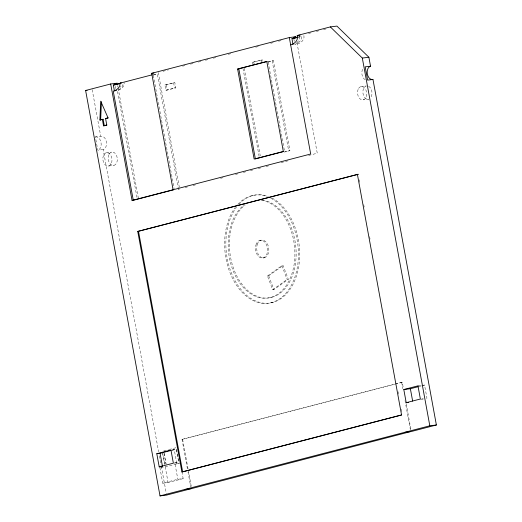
<?xml version="1.0" encoding="UTF-8"?>
<svg xmlns="http://www.w3.org/2000/svg" width="522" height="522" viewBox="0 0 522 522"><rect width="100%" height="100%" fill="white"/><g stroke="black" fill="none" stroke-linecap="round" stroke-linejoin="round"><path stroke-width="0.39" stroke-dasharray="2.61 1.96" d="M123.016 84.407C122.337 87.709 119.297 89.921 116.197 90.782M120.034 87.291L120.726 86.26M296.861 42.765L299.354 39.842L299.863 36.605L301.638 36.383C302.107 40.396 298.369 43.437 294.826 44.37C299.452 44.396 305.063 40.527 303.908 35.398M267.466 275.975L281.867 265.665L283.094 265.522L288.32 279.296L273.913 289.599L272.693 289.749L267.466 275.975L268.686 275.825L283.094 265.522M272.693 289.749L287.093 279.446L288.32 279.296M163.001 71.292L168.502 69.857M182.654 66.183L185.016 65.57M190.517 64.141L193.662 63.319M198.386 62.092L201.531 61.276M205.459 60.258L208.604 59.436M213.322 58.21L216.467 57.394M228.264 54.334L231.409 53.512M255.787 47.182L258.932 46.36M270.722 43.3L273.867 42.478M278.585 41.251L281.73 40.435M308.515 33.48L311.667 32.658M316.404 31.431L319.555 30.609M323.503 29.584L326.655 28.762M298.427 36.977L299.863 36.605M298.049 37.316L301.638 36.383M153.37 75.077L157.311 74.052L178.433 189.114M164.926 85.014L174.831 82.606L175.79 87.84L167.112 90.091L165.885 90.241L164.926 85.014L174.831 82.606M253.098 65.022L252.583 62.235L262.488 59.834L262.742 61.224M252.583 62.235L262.488 59.834M268.217 61.824L273.378 60.656L289.906 150.675L284.379 152.111M267.858 62.085L273.378 60.656M165.885 90.241L175.79 87.84M284.738 151.85L289.906 150.675M178.074 189.375L179.653 188.964M185.16 187.535L187.515 186.922M193.023 185.493L196.168 184.677M220.545 178.341L223.69 177.526M235.481 174.459L238.626 173.643M243.343 172.417L246.488 171.601M250.423 170.577L252.778 169.963M258.286 168.534L261.431 167.719M266.148 166.492L269.293 165.67M281.09 162.61L288.953 160.567M308.613 155.458L317.259 153.207L296.829 41.884M187.411 468.795L182.015 439.4L394.58 384.166M395.363 383.964L402.273 382.254L403.441 388.609M182.015 439.4L394.404 384.296M395.187 384.094L402.273 382.254M163.738 450.891L168.391 449.703M169.017 449.52L177.441 447.354M171.888 450.245L174.25 449.631L176.664 462.792L174.302 463.406M172.384 450.258L176.384 449.24L178.687 461.794L173.911 463.021M419.029 386.482L421.391 385.869M422.181 385.66L424.536 385.047L426.957 398.208L424.595 398.821M420.66 399.845L423.805 399.023M165.102 466.916L180.181 463.001M159.876 467.555L162.747 483.189L177.826 479.268L183.176 478.615L182.171 473.147M162.747 483.189L168.097 482.537L183.176 478.615M153.181 74.555L157.311 74.052M360.885 86.587L366.235 85.934A6.76 4.541 83.1 0 0 363.038 93.712A6.76 4.541 83.1 0 0 368.669 99.2L363.319 99.852M103.18 149.566L97.823 150.219L95.389 136.947L100.739 136.294A6.76 4.541 83.1 0 1 106.377 141.782A6.76 4.541 83.1 0 1 103.18 149.566L158.649 451.804M106.214 152.757L111.564 152.104M108.648 166.029L113.998 165.376M251.721 195.678L252.942 195.528M259.923 240.361L261.144 240.211M263.147 257.953L264.373 257.803M270.409 297.514L271.636 297.364M271.349 302.636L272.575 302.492M417.965 385.849L421.619 385.406M422.35 385.314L424.536 385.047M421.841 398.828L423.303 398.651M176.384 449.24L178.687 461.794M172.273 449.873L174.25 449.631M174.035 463.112L176.664 462.792M178.687 463.184L174.955 463.634L177.826 479.268M160.626 467.464L165.226 466.903L168.097 482.537M281.867 265.665L287.093 279.446M268.686 275.825L273.913 289.599M406.214 403.702L410.879 429.13M401.666 382.326L402.827 388.681M405.02 400.602L410.416 429.998M359.188 179.868L359.625 182.269M363.736 204.657L364.173 207.058M369.602 236.642L370.046 239.043M398.064 391.689L398.501 394.084M401.287 409.255L401.725 411.649M293.873 39.183L294.284 41.401M272.158 60.8L288.679 150.825M268.178 62.105L284.549 151.328M261.268 59.978L261.907 63.469M253.809 62.085L254.449 65.576M244.192 68.238L260.276 155.869M242.971 68.389L259.199 156.815M173.611 82.757L174.57 87.99M166.153 84.864L167.112 90.091M158.283 72.512L179.359 187.372M153.331 75.351L174.152 188.82M117.698 85.569L117.992 87.161M118.135 87.957L138.337 198.027M182.628 439.328L188.168 469.519M188.311 470.309L191.372 486.993M187.992 471.973L190.765 487.072M136.973 197.381L117.378 90.639C120.915 89.706 124.66 86.672 124.184 82.659M115.382 86.339L115.793 88.557M164.123 453.246L166.14 464.234M163.993 453.259L166.009 464.247M162.505 452.052L164.795 464.56M162.662 453.631L164.671 464.573M92.185 89.686L100.739 136.294M159.386 455.817L161.148 465.435M161.298 466.237L166.303 493.492M368.604 86.247A6.76 4.541 83.1 0 1 370.711 97.738M272.053 198.066A54.497 36.592 83.1 0 1 296.333 276.301A54.497 36.592 83.1 0 1 241.803 290.467A54.497 36.592 83.1 0 1 236.459 207.319M238.991 204.259A54.497 36.592 83.1 0 1 268.419 196.448M270.833 198.216A54.497 36.592 83.1 0 1 295.106 276.451A54.497 36.592 83.1 0 1 240.583 290.617A54.497 36.592 83.1 0 1 235.239 207.462M237.771 204.409A54.497 36.592 83.1 0 1 267.199 196.592M261.294 200.285A49.27 33.088 83.1 0 1 292.986 270.044A49.27 33.088 83.1 0 1 240.264 283.746A49.27 33.088 83.1 0 1 244.635 204.611M262.514 200.135A49.27 33.088 83.1 0 1 294.291 269.574A49.27 33.088 83.1 0 1 241.862 284.092A49.27 33.088 83.1 0 1 245.236 204.918M95.389 136.947A6.76 4.541 83.1 0 1 101.02 142.434A6.76 4.541 83.1 0 1 97.823 150.219M365.243 79.794A6.76 4.541 83.1 0 1 363.136 68.304M358.118 89.34A6.76 4.541 83.1 0 0 362.131 99.924A6.76 4.541 83.1 0 0 366.053 90.391A6.76 4.541 83.1 0 0 358.118 89.34M108.798 154.858A6.76 4.541 83.1 0 0 112.817 165.448A6.76 4.541 83.1 0 0 116.732 155.915A6.76 4.541 83.1 0 0 108.798 154.858M103.447 155.51A6.76 4.541 83.1 0 0 107.467 166.1A6.76 4.541 83.1 0 0 111.382 156.567A6.76 4.541 83.1 0 0 103.447 155.51M257.476 243.865A8.965 6.016 83.1 0 0 262.801 257.901A8.965 6.016 83.1 0 0 267.995 245.262A8.965 6.016 83.1 0 0 257.476 243.865M256.256 244.015A8.965 6.016 83.1 0 0 261.581 258.051A8.965 6.016 83.1 0 0 266.775 245.412A8.965 6.016 83.1 0 0 256.256 244.015"/><path stroke-width="0.78" d="M103.121 119.27L99.891 120.008L100.707 101.157L108.047 117.887L105.581 118.527L106.769 124.993L103.545 125.828L102.358 119.362L103.121 119.27L104.309 125.737L103.545 125.828M100.648 119.916L101.431 101.849M116.439 90.267L114.429 90.998L113.339 85.066L121.234 83.018L120.053 83.161C120.53 87.174 116.791 90.208 113.248 91.148L133.28 200.278L132.059 200.428L110.684 83.977L117.261 83.174M290.656 44.879C294.715 43.933 298.695 39.926 297.207 35.509L330.335 26.903L336.912 26.1L368.891 57.257L370.535 66.19A6.76 4.541 83.1 0 0 367.338 73.974A6.76 4.541 83.1 0 0 372.969 79.461L436.385 424.993L411.316 431.511L404.739 432.314M410.703 431.583L166.596 495.097L160.019 495.9L85.615 90.489L110.684 83.977M173.082 189.767L151.706 73.315L289.312 37.558L295.889 36.762L293.527 37.375M114.905 83.788L116.478 83.376M120.053 83.161L152.391 74.757M293.057 44.585L291.968 38.654L297.71 37.16M115.114 84.851L120.138 83.546M293.736 38.439L297.325 37.506M237.621 69.041L266.807 61.452L283.329 151.478L254.142 159.06L237.621 69.041L267.238 61.511M99.891 120.008L102.358 119.362M108.191 117.952L105.581 118.527M104.309 125.737L106.88 125.071M283.759 151.53L255.362 158.91L238.841 68.891M132.059 200.428L310.688 154.01L289.312 37.558M133.28 200.278L173.513 189.825M137.749 231.442L358.157 174.27L137.749 231.442L181.904 472.005L401.522 415.042M156.796 453.716L170.962 450.029L173.376 463.19L159.21 466.87L156.796 453.716L160.078 453.311L171.099 450.447M403.8 389.529L417.965 385.849L420.38 399.01L406.214 402.69L403.8 389.529L410.37 388.733L418.239 386.685M181.904 472.005L401.555 414.931L357.4 174.368M160.019 495.9L429.815 425.795L436.385 424.993M297.207 35.509L300.13 35.15M291.968 38.654L293.149 38.511M151.706 73.315L153.899 73.047M113.339 85.066L114.52 84.923M85.615 90.489L87.076 90.313M330.335 26.903L362.32 58.059L368.891 57.257M370.535 66.19L365.178 66.842L367.618 80.114L372.969 79.461M406.214 402.69L408.406 402.423M159.21 466.87L161.181 466.629M185.088 489.388L191.665 488.585M362.32 58.059L429.815 425.795M410.37 388.733L412.648 401.111M138.506 231.35L182.661 471.914M160.078 453.311L162.492 466.472"/></g></svg>
